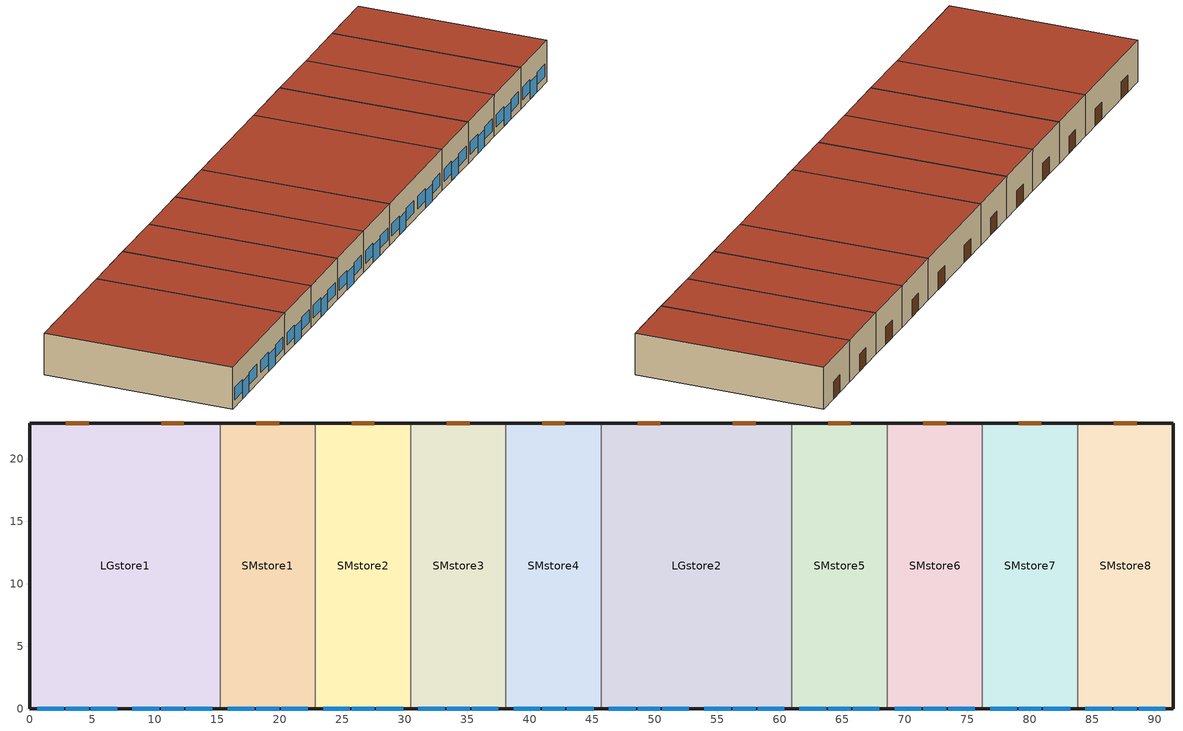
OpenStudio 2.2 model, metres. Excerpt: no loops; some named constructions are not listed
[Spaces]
SMstore2
 floor ground: 30.48,22.86 30.48,0 22.86,0 22.86,22.86 z0
 wall outside: 22.86,0 30.48,0 / 30.48,22.86 22.86,22.86 z0:5.18
 wall to SMstore3: 30.48,0 30.48,22.86 z0:5.18
 wall to SMstore1: 22.86,22.86 22.86,0 z0:5.18
 window: 23.47,0 25.6,0 / 27.74,0 29.87,0 z0.91:2.43; 25.76,0 27.58,0 z0:2.13
 door: 27.58,22.86 25.76,22.86 z0:2.13
 roof outside: 30.48,0 30.48,22.86 22.86,22.86 22.86,0 z5.18
SMstore7
 floor ground: 83.82,22.86 83.82,0 76.2,0 76.2,22.86 z0
 wall outside: 76.2,0 83.82,0 / 83.82,22.86 76.2,22.86 z0:5.18
 wall to SMstore6: 76.2,22.86 76.2,0 z0:5.18
 wall to SMstore8: 83.82,0 83.82,22.86 z0:5.18
 window: 81.08,0 83.21,0 / 76.81,0 78.94,0 z0.91:2.43; 79.1,0 80.92,0 z0:2.13
 door: 80.92,22.86 79.1,22.86 z0:2.13
 roof outside: 83.82,0 83.82,22.86 76.2,22.86 76.2,0 z5.18
SMstore3
 floor ground: 38.1,22.86 38.1,0 30.48,0 30.48,22.86 z0
 wall outside: 30.48,0 38.1,0 / 38.1,22.86 30.48,22.86 z0:5.18
 wall to SMstore4: 38.1,0 38.1,22.86 z0:5.18
 window: 31.09,0 33.22,0 / 35.36,0 37.49,0 z0.91:2.43; 33.38,0 35.2,0 z0:2.13
 door: 35.2,22.86 33.38,22.86 z0:2.13
 roof outside: 38.1,0 38.1,22.86 30.48,22.86 30.48,0 z5.18
SMstore1
 floor ground: 22.86,22.86 22.86,0 15.24,0 15.24,22.86 z0
 wall outside: 15.24,0 22.86,0 / 22.86,22.86 15.24,22.86 z0:5.18
 wall to LGstore1: 15.24,22.86 15.24,0 z0:5.18
 window: 15.85,0 17.98,0 / 20.12,0 22.25,0 z0.91:2.43; 18.14,0 19.97,0 z0:2.13
 door: 19.97,22.86 18.14,22.86 z0:2.13
 roof outside: 22.86,0 22.86,22.86 15.24,22.86 15.24,0 z5.18
LGstore2
 floor ground: 60.96,22.86 60.96,0 45.72,0 45.72,22.86 z0
 wall outside: 45.72,0 60.96,0 / 60.96,22.86 45.72,22.86 z0:5.18
 wall to SMstore5: 60.96,0 60.96,22.86 z0:5.18
 wall to SMstore4: 45.72,22.86 45.72,0 z0:5.18
 window: 48.62,0 50.44,0 / 56.24,0 58.06,0 z0:2.13; 46.33,0 48.46,0 / 58.22,0 60.35,0 / 53.95,0 56.08,0 / 50.6,0 52.73,0 z0.91:2.43
 door: 50.44,22.86 48.62,22.86 / 58.06,22.86 56.24,22.86 z0:2.13
 roof outside: 60.96,0 60.96,22.86 45.72,22.86 45.72,0 z5.18
SMstore8
 floor ground: 91.44,22.86 91.44,0 83.82,0 83.82,22.86 z0
 wall outside: 83.82,0 91.44,0 91.44,22.86 83.82,22.86 z0:5.18
 window: 86.72,0 88.54,0 z0:2.13; 84.43,0 86.56,0 / 88.7,0 90.83,0 z0.91:2.43
 door: 88.54,22.86 86.72,22.86 z0:2.13
 roof outside: 91.44,0 91.44,22.86 83.82,22.86 83.82,0 z5.18
SMstore5
 floor ground: 68.58,22.86 68.58,0 60.96,0 60.96,22.86 z0
 wall outside: 60.96,0 68.58,0 / 68.58,22.86 60.96,22.86 z0:5.18
 wall to SMstore6: 68.58,0 68.58,22.86 z0:5.18
 window: 61.57,0 63.7,0 / 65.84,0 67.97,0 z0.91:2.43; 63.86,0 65.68,0 z0:2.13
 door: 65.68,22.86 63.86,22.86 z0:2.13
 roof outside: 68.58,0 68.58,22.86 60.96,22.86 60.96,0 z5.18
SMstore4
 floor ground: 45.72,22.86 45.72,0 38.1,0 38.1,22.86 z0
 wall outside: 38.1,0 45.72,0 / 45.72,22.86 38.1,22.86 z0:5.18
 window: 41,0 42.82,0 z0:2.13; 38.71,0 40.84,0 / 42.98,0 45.11,0 z0.91:2.43
 door: 42.82,22.86 41,22.86 z0:2.13
 roof outside: 45.72,0 45.72,22.86 38.1,22.86 38.1,0 z5.18
SMstore6
 floor ground: 76.2,22.86 76.2,0 68.58,0 68.58,22.86 z0
 wall outside: 68.58,0 76.2,0 / 76.2,22.86 68.58,22.86 z0:5.18
 window: 73.46,0 75.59,0 / 69.19,0 71.32,0 z0.91:2.43; 71.48,0 73.3,0 z0:2.13
 door: 73.3,22.86 71.48,22.86 z0:2.13
 roof outside: 76.2,0 76.2,22.86 68.58,22.86 68.58,0 z5.18
LGstore1
 floor ground: 15.24,22.86 15.24,0 0,0 0,22.86 z0
 wall outside: 15.24,22.86 0,22.86 0,0 15.24,0 z0:5.18
 window: 8.23,0 10.36,0 / 0.61,0 2.74,0 / 4.88,0 7.01,0 / 12.5,0 14.63,0 z0.91:2.43; 10.52,0 12.35,0 / 2.9,0 4.73,0 z0:2.13
 door: 4.73,22.86 2.9,22.86 / 12.35,22.86 10.52,22.86 z0:2.13
 roof outside: 15.24,0 15.24,22.86 0,22.86 0,0 z5.18
[ClimateZones]
Climate Zone Institution Name 1=ASHRAE; Climate Zone Document Name 1=ANSI/ASHRAE Standard 169; Climate Zone Document Year 1=2006; Climate Zone Institution Name 2=CEC; Climate Zone Document Name 2=California Climate Zone Descriptions; Climate Zone Document Year 2=1995
[Building]
NECB 2011-RetailStripmall-NECB HDD Method-CAN_ON_London.716230_CWEC.epw created: 2017-07-10 18:33:11 +0000: Default Construction Set=NECB 2011 - StMall - NECB HDD Method at climate 5; Standards Number of Stories=1; Standards Number of Above Ground Stories=1; Standards Building Type=RetailStripmall
[Site]
London_ON_CAN: Latitude {deg}=43.03; Longitude {deg}=-81.15; Time Zone {hr}=-5; Elevation {m}=278
[Site:GroundTemperature:BuildingSurface]
19.527, 19.502, 19.536, 19.598, 20.002, 21.64, 22.225, 22.375, 21.449, 20.121, 19.802, 19.633
[Site:WaterMainsTemperature]
Calculation Method=Correlation; Annual Average Outdoor Air Temperature {C}=7.23333; Maximum Difference In Monthly Average Outdoor Air Temperatures {deltaC}=27.9
[SizingPeriod:DesignDay] Barometric Pressure {Pa}=98030; Wind Direction {deg}=260; Sky Clearness=0; Rain Indicator=0; Snow Indicator=0; Day of Month=21; Daylight Saving Time Indicator=0; Humidity Indicating Type=Wetbulb; Dry-Bulb Temperature Range Modifier Type=DefaultMultipliers
Name | Maximum Dry-Bulb Temperature {C} | Daily Dry-Bulb Temperature Range {deltaC} | Humidity Indicating Conditions at Maximum Dry-Bulb | Wind Speed {m/s} | Month | Day Type | Solar Model Indicator | ASHRAE Taub | ASHRAE Taud
London Ann Clg .4% Condns DB=>MWB | 30.1 | 10.2 | 22.3 | 4.7 | 7 | SummerDesignDay | ASHRAETau | 0.446 | 2.062
London Ann Htg 99.6% Condns DB | -18.3 | 0 | -18.3 | 3.4 | 1 | WinterDesignDay | ASHRAEClearSky
London Ann Clg .4% Condns WB=>MDB | 28.2 | 10.2 | 23.6 | 4.7 | 7 | SummerDesignDay | ASHRAETau | 0.446 | 2.062
[Material:NoMass]
CP02 CARPET PAD: Roughness=VeryRough; Thermal Resistance {m2-K/W}=0.21648; Thermal Absorptance=0.9; Solar Absorptance=0.7; Visible Absorptance=0.8
[Material]
Name | Roughness | Thickness {m} | Conductivity {W/m-K} | Density {kg/m3} | Specific Heat {J/kg-K} | Thermal Absorptance | Solar Absorptance | Visible Absorptance
100mm Normalweight concrete floor | MediumSmooth | 0.1016 | 2.31 | 2322 | 832
G01 13mm gypsum board | Smooth | 0.0127 | 0.16 | 800 | 1090 | 0.9 | 0.7 | 0.5
G05 25mm wood | MediumSmooth | 0.0254 | 0.15 | 608 | 1630 | 0.9 | 0.5 | 0.5
[Construction]
Typical Interior Floor: 100mm Normalweight concrete floor, CP02 CARPET PAD
Typical Interior Wall: G01 13mm gypsum board, G01 13mm gypsum board
Typical Interior Ceiling: CP02 CARPET PAD, 100mm Normalweight concrete floor
Typical Interior Window: Clear 3mm
Typical Interior Door; Typical Interior Partition: G05 25mm wood
Customized Fenestration: cond=0.220 tvis=0.220 tsol=0.232: Customized Fenestration:: cond=0.220 tvis=0.220 tsol=0.232
Customized Fenestration: cond=0.220 tvis=0.441 tsol=0.279: Customized Fenestration:: cond=0.220 tvis=0.441 tsol=0.279
Customized Fenestration: cond=0.220 tvis=0.294 tsol=0.332: Customized Fenestration:: cond=0.220 tvis=0.294 tsol=0.332
Customized Fenestration: cond=0.220 tvis=0.898 tsol=0.837: Customized Fenestration:: cond=0.220 tvis=0.898 tsol=0.837
[DefaultConstructionSet]
NECB 2011 - StMall - NECB HDD Method at climate 5: Default Exterior Surface Constructions=NECB 2011 - StMall - NECB HDD Method at climate 5; Default Interior Surface Constructions=Default Surface Constructions 2; Default Ground Contact Surface Constructions=NECB 2011 - StMall - NECB HDD Method at climate 6; Default Exterior SubSurface Constructions=NECB 2011 - StMall - NECB HDD Method at climate 5; Default Interior SubSurface Constructions=Default Sub Surface Constructions 2; Interior Partition Construction=Typical Interior Partition
[DefaultSurfaceConstructions]
Name | Floor Construction | Wall Construction | Roof Ceiling Construction
Default Surface Constructions 2 | Typical Interior Floor | Typical Interior Wall | Typical Interior Ceiling
NECB 2011 - StMall - NECB HDD Method at climate 5 | Customized opaque construction {a6ec5aa2-d923-4fe0-bbd8-f665dec73b12} to conductance of 0.183 | Customized opaque construction {9f113427-2c94-423c-ad5d-3fb11b561264} to conductance of 0.278 | Customized opaque construction {b1a6164e-e035-4a85-9a56-69f3c71ed93f} to conductance of 0.183
NECB 2011 - StMall - NECB HDD Method at climate 6 | Customized opaque construction {8f833302-34b5-40e4-b9a6-6f2917d0f5de} to conductance of 0.757 | Customized opaque construction {8f833302-34b5-40e4-b9a6-6f2917d0f5de} to conductance of 0.379 | Customized opaque construction {8f833302-34b5-40e4-b9a6-6f2917d0f5de} to conductance of 0.379
[DefaultSubSurfaceConstructions]
Name | Fixed Window Construction | Operable Window Construction | Door Construction | Glass Door Construction | Overhead Door Construction | Skylight Construction | Tubular Daylight Dome Construction | Tubular Daylight Diffuser Construction
Default Sub Surface Constructions 2 | Typical Interior Window | Typical Interior Window | Typical Interior Door
NECB 2011 - StMall - NECB HDD Method at climate 5 | Customized Fenestration: cond=0.220 tvis=0.220 tsol=0.232 | Customized Fenestration: cond=0.220 tvis=0.220 tsol=0.232 | Customized opaque construction {c48c0087-b371-4b17-9e32-b99202549b00} to conductance of 2.2 | Customized Fenestration: cond=0.220 tvis=0.441 tsol=0.279 | Customized opaque construction {503fce53-dbaa-46bc-99bb-ce922d79de96} to conductance of 2.2 | Customized Fenestration: cond=0.220 tvis=0.294 tsol=0.332 | Customized Fenestration: cond=0.220 tvis=0.898 tsol=0.837 | Customized Fenestration: cond=0.220 tvis=0.898 tsol=0.837
[WindowMaterial:Glazing]
Clear 3mm: Optical Data Type=SpectralAverage; Thickness {m}=0.003; Solar Transmittance at Normal Incidence=0.837; Front Side Solar Reflectance at Normal Incidence=0.075; Back Side Solar Reflectance at Normal Incidence=0.075; Visible Transmittance at Normal Incidence=0.898; Front Side Visible Reflectance at Normal Incidence=0.081; Back Side Visible Reflectance at Normal Incidence=0.081; Infrared Transmittance at Normal Incidence=0; Front Side Infrared Hemispherical Emissivity=0.84; Back Side Infrared Hemispherical Emissivity=0.84; Conductivity {W/m-K}=0.9; Dirt Correction Factor for Solar and Visible Transmittance=1; Solar Diffusing=No
[WindowMaterial:SimpleGlazingSystem] U-Factor {W/m2-K}=2.2; Solar Heat Gain Coefficient=0.6; Visible Transmittance=0.21
Customized Fenestration:: cond=0.220 tvis=0.220 tsol=0.232; Customized Fenestration:: cond=0.220 tvis=0.441 tsol=0.279; Customized Fenestration:: cond=0.220 tvis=0.294 tsol=0.332; Customized Fenestration:: cond=0.220 tvis=0.898 tsol=0.837
[Space] Space Type=Space Function Retail - sales; Building Story=Building Story 1; Part of Total Floor Area=Yes
Name | Thermal Zone
SMstore2 | Sp-SMstore2 Sys-3 Flr-1 Sch-C HPlcmt-north ZN
SMstore7 | Sp-SMstore7 Sys-3 Flr-1 Sch-C HPlcmt-north ZN
SMstore3 | Sp-SMstore3 Sys-3 Flr-1 Sch-C HPlcmt-north ZN
SMstore1 | Sp-SMstore1 Sys-3 Flr-1 Sch-C HPlcmt-north ZN
LGstore2 | Sp-LGstore2 Sys-3 Flr-1 Sch-C HPlcmt-north ZN
SMstore5 | Sp-SMstore5 Sys-3 Flr-1 Sch-C HPlcmt-north ZN
LGstore1 | Sp-LGstore1 Sys-3 Flr-1 Sch-C HPlcmt-west ZN
SMstore8 | Sp-SMstore8 Sys-3 Flr-1 Sch-C HPlcmt-east ZN
SMstore4 | Sp-SMstore4 Sys-3 Flr-1 Sch-C HPlcmt-north ZN
SMstore6 | Sp-SMstore6 Sys-3 Flr-1 Sch-C HPlcmt-north ZN
[BuildingStory]
Building Story 1: Nominal Z Coordinate {m}=0
[SpaceType]
Space Function Retail - sales: Default Schedule Set=Space Function Retail - sales Schedule Set; Design Specification Outdoor Air Object=Space Function Retail - sales Ventilation; Standards Building Type=Space Function; Standards Space Type=Retail - sales
[People:Definition]
Space Function Retail - sales People Definition: Number of People Calculation Method=People/Area; People per Space Floor Area {person/m2}=0.0333681; Fraction Radiant=0.3
[People]
Space Function Retail - sales People: People Definition=Space Function Retail - sales People Definition; Space or SpaceType=Space Function Retail - sales; Work Efficiency Schedule=Work Efficiency Schedule; Clothing Insulation Schedule=Clothing Schedule; Air Velocity Schedule=Air Velocity Schedule
[Lights:Definition]
Space Function Retail - sales Lights Definition: Design Level Calculation Method=Watts/Area; Watts per Space Floor Area {W/m2}=18.0998; Fraction Radiant=0.5; Fraction Visible=0.2
[Lights]
Space Function Retail - sales Lights: Lights Definition=Space Function Retail - sales Lights Definition; Space or SpaceType=Space Function Retail - sales
[ElectricEquipment:Definition]
Space Function Retail - sales Elec Equip Definition: Design Level Calculation Method=Watts/Area; Watts per Space Floor Area {W/m2}=2.49998; Fraction Radiant=0.5
[ElectricEquipment]
Space Function Retail - sales Elec Equip: Electric Equipment Definition=Space Function Retail - sales Elec Equip Definition; Space or SpaceType=Space Function Retail - sales
[DesignSpecification:OutdoorAir]
Space Function Retail - sales Ventilation: Outdoor Air Method=Sum; Outdoor Air Flow per Floor Area {m3/s-m2}=0.00118364
[DefaultScheduleSet]
Space Function Retail - sales Schedule Set: Number of People Schedule=NECB-C-Occupancy; People Activity Level Schedule=NECB-Activity; Lighting Schedule=NECB-C-Lighting; Electric Equipment Schedule=NECB-C-Electric-Equipment; Infiltration Schedule=Always On
[ThermostatSetpoint:DualSetpoint] Heating Setpoint Temperature Schedule=NECB-C-Thermostat Setpoint-Heating; Cooling Setpoint Temperature Schedule=NECB-C-Thermostat Setpoint-Cooling
Space Function Retail - sales Thermostat 11; Space Function Retail - sales Thermostat 12; Space Function Retail - sales Thermostat 13; Space Function Retail - sales Thermostat 14; Space Function Retail - sales Thermostat 15; Space Function Retail - sales Thermostat 16; Space Function Retail - sales Thermostat 17; Space Function Retail - sales Thermostat 18; Space Function Retail - sales Thermostat 19; Space Function Retail - sales Thermostat 20
[SpaceInfiltration:DesignFlowRate] Schedule=Always On Discrete; Design Flow Rate Calculation Method=Flow/ExteriorArea; Flow per Exterior Surface Area {m3/s-m2}=0.00025; Constant Term Coefficient=0; Temperature Term Coefficient=0; Velocity Term Coefficient=0.224; Velocity Squared Term Coefficient=0
Name | Space or SpaceType
LGstore1 Infiltration | LGstore1
LGstore2 Infiltration | LGstore2
SMstore1 Infiltration | SMstore1
SMstore2 Infiltration | SMstore2
SMstore3 Infiltration | SMstore3
SMstore4 Infiltration | SMstore4
SMstore5 Infiltration | SMstore5
SMstore6 Infiltration | SMstore6
SMstore7 Infiltration | SMstore7
SMstore8 Infiltration | SMstore8
[ThermalZone] Use Ideal Air Loads=No
Name | Thermostat
Sp-LGstore2 Sys-3 Flr-1 Sch-C HPlcmt-north ZN | Space Function Retail - sales Thermostat 11
Sp-SMstore2 Sys-3 Flr-1 Sch-C HPlcmt-north ZN | Space Function Retail - sales Thermostat 12
Sp-SMstore1 Sys-3 Flr-1 Sch-C HPlcmt-north ZN | Space Function Retail - sales Thermostat 13
Sp-SMstore7 Sys-3 Flr-1 Sch-C HPlcmt-north ZN | Space Function Retail - sales Thermostat 14
Sp-SMstore6 Sys-3 Flr-1 Sch-C HPlcmt-north ZN | Space Function Retail - sales Thermostat 15
Sp-SMstore3 Sys-3 Flr-1 Sch-C HPlcmt-north ZN | Space Function Retail - sales Thermostat 16
Sp-SMstore5 Sys-3 Flr-1 Sch-C HPlcmt-north ZN | Space Function Retail - sales Thermostat 17
Sp-SMstore4 Sys-3 Flr-1 Sch-C HPlcmt-north ZN | Space Function Retail - sales Thermostat 18
Sp-SMstore8 Sys-3 Flr-1 Sch-C HPlcmt-east ZN | Space Function Retail - sales Thermostat 19
Sp-LGstore1 Sys-3 Flr-1 Sch-C HPlcmt-west ZN | Space Function Retail - sales Thermostat 20
[Schedule:Ruleset]
Clothing Schedule: Default Day Schedule=Clothing Schedule Default Winter Clothes
Air Velocity Schedule: Default Day Schedule=Air Velocity Schedule Default
Work Efficiency Schedule: Default Day Schedule=Work Efficiency Schedule Default
NECB-C-Occupancy: Default Day Schedule=NECB-C-Occupancy Default
NECB-Activity: Default Day Schedule=NECB-Activity Default; Summer Design Day Schedule=NECB-Activity Summer Design Day; Winter Design Day Schedule=NECB-Activity Winter Design Day
NECB-C-Lighting: Default Day Schedule=NECB-C-Lighting Default
NECB-C-Electric-Equipment: Default Day Schedule=NECB-C-Electric-Equipment Default
Always On: Default Day Schedule=Always On Default
NECB-C-Thermostat Setpoint-Heating: Default Day Schedule=NECB-C-Thermostat Setpoint-Heating Default
NECB-C-Thermostat Setpoint-Cooling: Default Day Schedule=NECB-C-Thermostat Setpoint-Cooling Default
[Schedule:Day]
Clothing Schedule Default Winter Clothes; Always On Default: 24, 0, 1
Clothing Schedule Summer Clothes: 24, 0, 0.5
Air Velocity Schedule Default: 24, 0, 0.2
Work Efficiency Schedule Default: 24, 0, 0
NECB-C-Occupancy Default; NECB-C-Occupancy Default|Wkdy Day: 8, 0, 0, 9, 0, 0.1, 10, 0, 0.2, 12, 0, 0.5, 16, 0, 0.7, 17, 0, 0.8, 18, 0, 0.7, 19, 0, 0.5, 21, 0, 0.3, 24, 0, 0
NECB-C-Occupancy Sat Day: 8, 0, 0, 9, 0, 0.1, 10, 0, 0.2, 11, 0, 0.5, 12, 0, 0.6, 13, 0, 0.8, 16, 0, 0.9, 17, 0, 0.8, 18, 0, 0.7, 19, 0, 0.5, 21, 0, 0.2, 24, 0, 0
NECB-C-Occupancy Sun|Hol Day: 10, 0, 0, 11, 0, 0.1, 13, 0, 0.2, 18, 0, 0.4, 19, 0, 0.2, 24, 0, 0
NECB-Activity Default; NECB-Activity Winter Design Day; NECB-Activity Summer Design Day: 24, 0, 130
NECB-C-Lighting Default; NECB-C-Lighting Default|Wkdy Day; NECB-C-Lighting Sat Day; NECB-C-Electric-Equipment Default; NECB-C-Electric-Equipment Default|Wkdy Day; NECB-C-Electric-Equipment Sat Day: 8, 0, 0.05, 9, 0, 0.5, 19, 0, 0.9, 20, 0, 0.6, 21, 0, 0.5, 24, 0, 0.05
NECB-C-Lighting Sun|Hol Day; NECB-C-Electric-Equipment Sun|Hol Day: 10, 0, 0.05, 11, 0, 0.5, 18, 0, 0.9, 19, 0, 0.6, 24, 0, 0.05
NECB-C-Thermostat Setpoint-Heating Default; NECB-C-Thermostat Setpoint-Heating Default|Wkdy Day; NECB-C-Thermostat Setpoint-Heating Sat Day: 7, 0, 18, 8, 0, 20, 21, 0, 22, 24, 0, 18
NECB-C-Thermostat Setpoint-Heating Sun|Hol Day: 9, 0, 18, 10, 0, 20, 19, 0, 22, 24, 0, 18
NECB-C-Thermostat Setpoint-Cooling Default; NECB-C-Thermostat Setpoint-Cooling Default|Wkdy Day; NECB-C-Thermostat Setpoint-Cooling Sat Day: 7, 0, 35, 21, 0, 24, 24, 0, 35
NECB-C-Thermostat Setpoint-Cooling Sun|Hol Day: 9, 0, 35, 19, 0, 24, 24, 0, 35
[Schedule:Rule] Date Specification Type=DateRange; Start Day=1
Name | Schedule Ruleset | Rule Order | Day Schedule | Start Month | End Month | End Day | Apply Monday | Apply Tuesday | Apply Wednesday | Apply Thursday | Apply Friday | Apply Saturday | Apply Sunday
Schedule Rule 1 | Clothing Schedule | 0 | Clothing Schedule Summer Clothes | 5 | 9 | 30
Schedule Rule 2 | NECB-C-Occupancy | 2 | NECB-C-Occupancy Default|Wkdy Day | 1 | 12 | 31 | Yes | Yes | Yes | Yes | Yes
Schedule Rule 3 | NECB-C-Occupancy | 1 | NECB-C-Occupancy Sat Day | 1 | 12 | 31 |  |  |  |  |  | Yes
Schedule Rule 4 | NECB-C-Occupancy | 0 | NECB-C-Occupancy Sun|Hol Day | 1 | 12 | 31 |  |  |  |  |  |  | Yes
Schedule Rule 5 | NECB-C-Lighting | 2 | NECB-C-Lighting Default|Wkdy Day | 1 | 12 | 31 | Yes | Yes | Yes | Yes | Yes
Schedule Rule 6 | NECB-C-Lighting | 1 | NECB-C-Lighting Sat Day | 1 | 12 | 31 |  |  |  |  |  | Yes
Schedule Rule 7 | NECB-C-Lighting | 0 | NECB-C-Lighting Sun|Hol Day | 1 | 12 | 31 |  |  |  |  |  |  | Yes
Schedule Rule 8 | NECB-C-Electric-Equipment | 2 | NECB-C-Electric-Equipment Default|Wkdy Day | 1 | 12 | 31 | Yes | Yes | Yes | Yes | Yes
Schedule Rule 9 | NECB-C-Electric-Equipment | 1 | NECB-C-Electric-Equipment Sat Day | 1 | 12 | 31 |  |  |  |  |  | Yes
Schedule Rule 10 | NECB-C-Electric-Equipment | 0 | NECB-C-Electric-Equipment Sun|Hol Day | 1 | 12 | 31 |  |  |  |  |  |  | Yes
Schedule Rule 11 | NECB-C-Thermostat Setpoint-Heating | 2 | NECB-C-Thermostat Setpoint-Heating Default|Wkdy Day | 1 | 12 | 31 | Yes | Yes | Yes | Yes | Yes
Schedule Rule 12 | NECB-C-Thermostat Setpoint-Heating | 1 | NECB-C-Thermostat Setpoint-Heating Sat Day | 1 | 12 | 31 |  |  |  |  |  | Yes
Schedule Rule 13 | NECB-C-Thermostat Setpoint-Heating | 0 | NECB-C-Thermostat Setpoint-Heating Sun|Hol Day | 1 | 12 | 31 |  |  |  |  |  |  | Yes
Schedule Rule 14 | NECB-C-Thermostat Setpoint-Cooling | 2 | NECB-C-Thermostat Setpoint-Cooling Default|Wkdy Day | 1 | 12 | 31 | Yes | Yes | Yes | Yes | Yes
Schedule Rule 15 | NECB-C-Thermostat Setpoint-Cooling | 1 | NECB-C-Thermostat Setpoint-Cooling Sat Day | 1 | 12 | 31 |  |  |  |  |  | Yes
Schedule Rule 16 | NECB-C-Thermostat Setpoint-Cooling | 0 | NECB-C-Thermostat Setpoint-Cooling Sun|Hol Day | 1 | 12 | 31 |  |  |  |  |  |  | Yes
[Schedule:Constant]
Always On Discrete: Value=1
